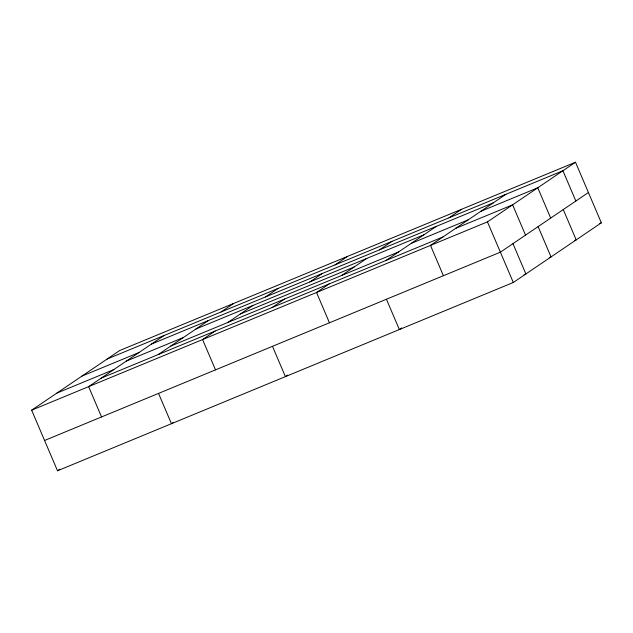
<?xml version="1.0" encoding="UTF-8"?>
<svg xmlns="http://www.w3.org/2000/svg" width="633" height="633" viewBox="0 0 633 633"><rect width="100%" height="100%" fill="white"/><g stroke="black" fill="none" stroke-linecap="round" stroke-linejoin="round"><path stroke-width="0.95" d="M31.65 410.176L119.692 350.524L575.5 162.222L601.35 222.824L513.308 282.476L57.5 470.778L31.65 410.176L487.457 221.874L575.5 162.222M164.089 335.514L88.628 386.644L101.549 416.941M158.179 354.583L208.494 320.496M221.067 311.974L233.648 303.452M215.157 331.043L202.576 339.565L215.505 369.862M227.73 322.521L252.891 305.478M265.464 296.956L278.045 288.434M272.135 307.503L284.708 298.982M309.861 281.938L322.442 273.416M335.023 264.895L347.596 256.373M329.105 283.964L316.532 292.486L329.453 322.79M341.685 275.442L366.839 258.399M379.42 249.877L391.993 241.355M57.5 470.778L59.858 469.18M386.083 260.424L436.39 226.337M448.971 217.815L461.552 209.294M505.949 194.276L430.48 245.406L443.401 275.711M173.023 422.638L171.448 423.706L158.527 393.402M287.762 375.029L285.404 376.627L272.475 346.33M588.429 192.519L500.379 252.171L44.571 440.481M401.71 327.949L399.352 329.548L386.431 299.251M107.119 359.046L562.927 170.744L575.848 201.041M151.516 344.036L493.368 202.797M81.966 376.089L138.936 352.557M195.913 329.018L423.817 234.859M480.795 211.319L537.765 187.787L550.694 218.084M126.363 361.079L183.333 337.539M240.311 314L354.258 266.92M411.236 243.381L468.214 219.841M56.804 393.133L113.782 369.601M170.76 346.061L398.663 251.902M455.633 228.363L512.611 204.831L525.532 235.128M101.201 378.123L443.06 236.884M599.538 223.568L601.35 222.824M574.384 240.611L576.196 239.867L563.267 209.563M549.23 257.655L551.034 256.911L538.113 226.606M524.061 274.706L525.881 273.954L512.959 243.65M487.457 221.874L513.308 282.476"/></g></svg>
